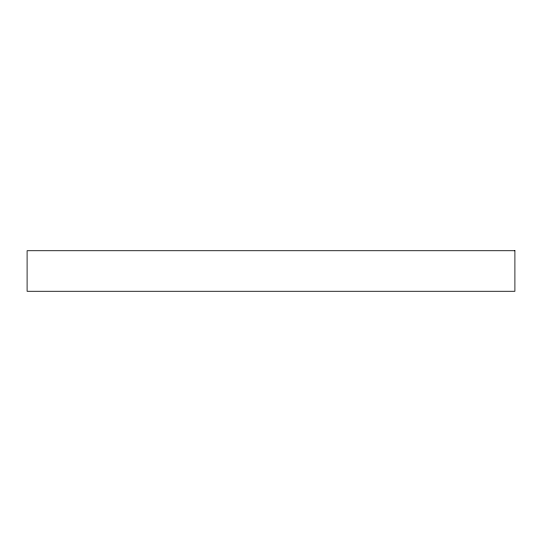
<?xml version="1.0" encoding="UTF-8"?>
<svg xmlns="http://www.w3.org/2000/svg" width="542" height="542" viewBox="0 0 542 542"><rect width="100%" height="100%" fill="white"/><g stroke="black" fill="none" stroke-linecap="round" stroke-linejoin="round"><path stroke-width="0.81" d="M514.9 250.729L27.1 250.729L27.1 291.271L514.9 291.271L514.9 250.729"/></g></svg>
